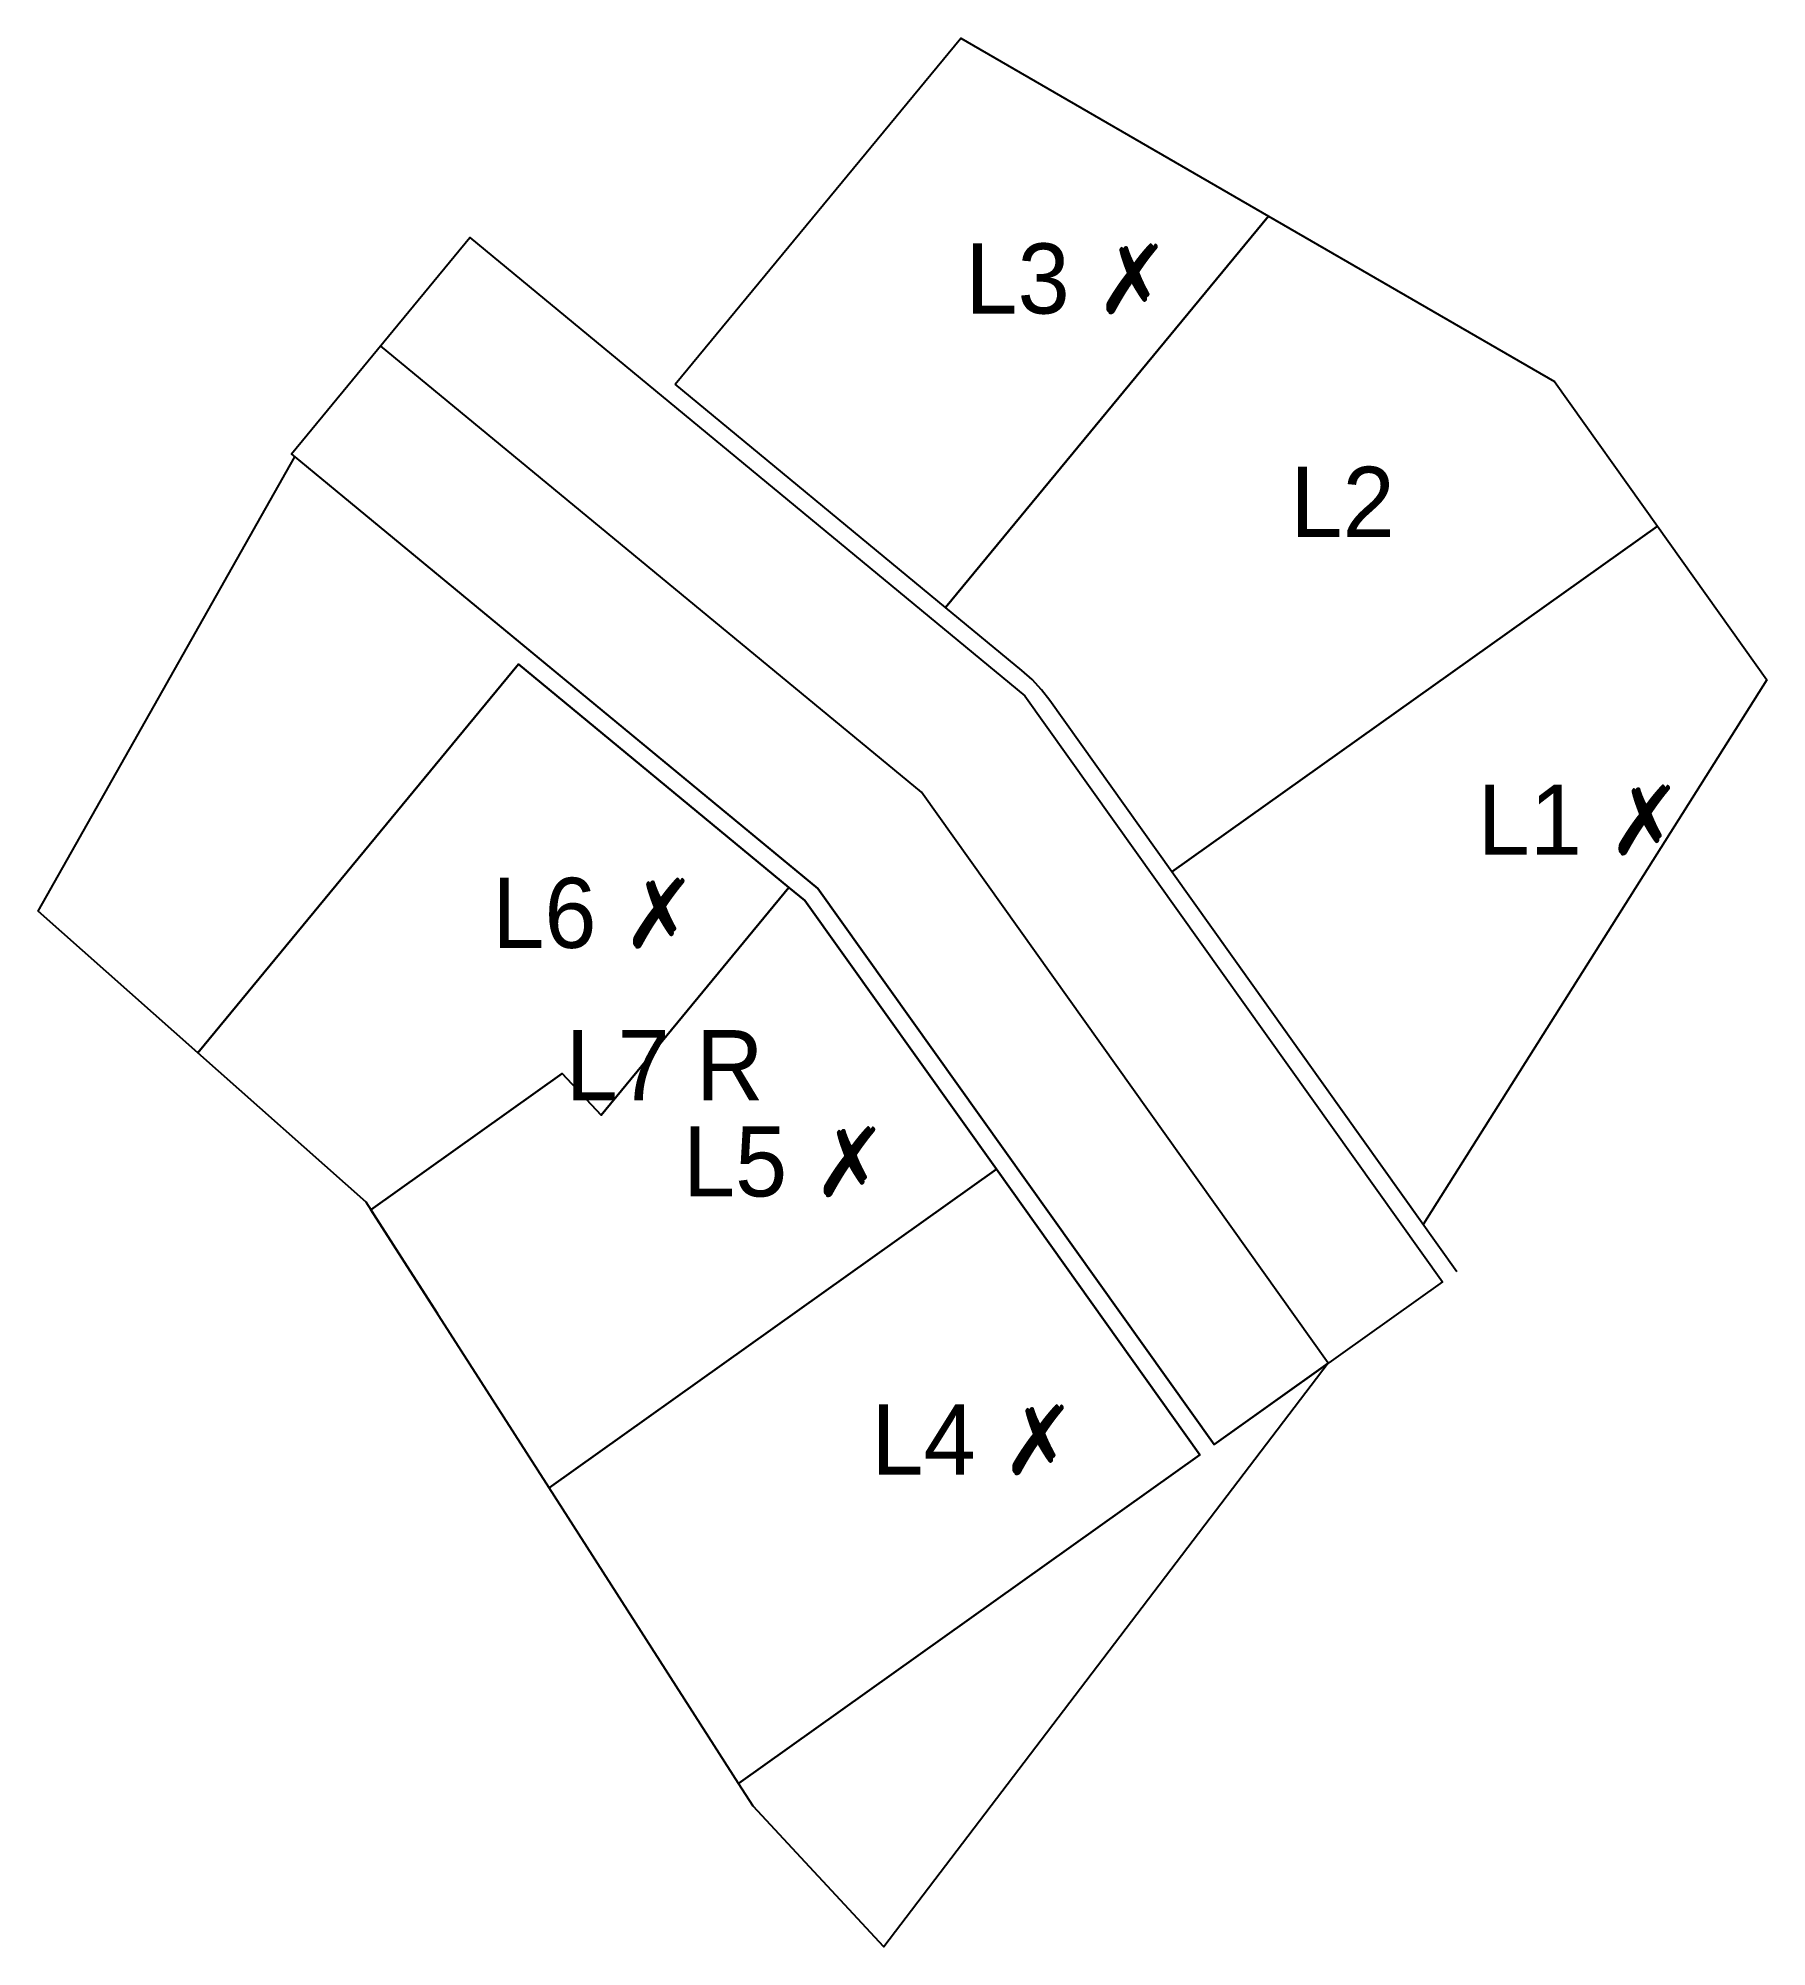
# Model space of a CAD drawing. Header units: metres. Extents: x 0 to 49.3, y -29.5 to 24.9.
import ezdxf

# ---------------------------------------------------------------- set-up
doc = ezdxf.new("R2010")
doc.units = ezdxf.units.M
for name, color, linetype in [('BUILDABLE', 2, 'Continuous'), ('FRONTAGE', 6, 'Continuous'), ('LOT_NUMBERS', 7, 'Continuous'), ('LOTS', 1, 'Continuous'), ('REMAINDER', 40, 'Continuous'), ('ROAD_CL', 3, 'Continuous'), ('ROADS', 5, 'Continuous')]:
    doc.layers.add(name, color=color, linetype=linetype)

msp = doc.modelspace()

# ---------------------------------------------------------------- linework, layer by layer
at = {"layer": 'BUILDABLE'}
for points in [[(18.169, 15.031), (26.317, 24.903), (35.093, 19.827), (25.881, 8.665), (18.169, 15.031)], [(28.859, 6.009), (28.617, 6.319), (28.349, 6.606), (28.058, 6.869), (25.881, 8.665), (35.093, 19.827), (43.248, 15.11), (46.186, 10.986), (46.186, 10.986), (46.186, 10.986), (32.34, 1.122), (28.859, 6.009)], [(32.34, 1.122), (46.186, 10.986), (49.308, 6.603), (39.506, -8.937), (32.34, 1.122)], [(21.415, 0.682), (16.054, -5.814), (14.949, -4.627), (9.492, -8.515), (11.386, -11.47), (9.353, -8.298), (4.553, -4.039), (13.703, 7.047), (21.415, 0.682)], [(21.415, 0.682), (21.872, 0.305), (27.331, -7.358), (14.574, -16.445), (9.492, -8.515), (14.949, -4.627), (16.054, -5.814), (21.415, 0.682)], [(33.133, -15.502), (19.976, -24.875), (14.574, -16.445), (27.331, -7.358), (33.133, -15.502)]]:
    msp.add_lwpolyline(points, close=True, dxfattribs=at)
at = {"layer": 'FRONTAGE'}
for points in [[(25.881, 8.665), (18.169, 15.031)], [(32.34, 1.122), (28.859, 6.009), (28.617, 6.319), (28.349, 6.606), (28.058, 6.869), (25.881, 8.665)], [(13.703, 7.047), (4.553, -4.039)], [(21.415, 0.682), (13.703, 7.047)], [(40.463, -10.28), (32.34, 1.122)], [(27.331, -7.358), (21.872, 0.305), (21.415, 0.682)], [(33.133, -15.502), (27.331, -7.358)]]:
    msp.add_lwpolyline(points, dxfattribs=at)
at = {"layer": 'LOTS'}
for points in [[(18.169, 15.031), (26.317, 24.903), (35.093, 19.827), (25.881, 8.665), (18.169, 15.031)], [(28.859, 6.009), (28.617, 6.319), (28.349, 6.606), (28.058, 6.869), (25.881, 8.665), (35.093, 19.827), (43.248, 15.11), (46.186, 10.986), (46.186, 10.986), (46.186, 10.986), (32.34, 1.122), (28.859, 6.009)], [(32.34, 1.122), (46.186, 10.986), (49.308, 6.603), (39.506, -8.937), (32.34, 1.122)], [(21.415, 0.682), (16.054, -5.814), (14.949, -4.627), (9.492, -8.515), (11.386, -11.47), (9.353, -8.298), (4.553, -4.039), (13.703, 7.047), (21.415, 0.682)], [(21.415, 0.682), (21.872, 0.305), (27.331, -7.358), (14.574, -16.445), (9.492, -8.515), (14.949, -4.627), (16.054, -5.814), (21.415, 0.682)], [(33.133, -15.502), (19.976, -24.875), (14.574, -16.445), (27.331, -7.358), (33.133, -15.502)]]:
    msp.add_lwpolyline(points, close=True, dxfattribs=at)
at = {"layer": 'REMAINDER'}
msp.add_lwpolyline([(13.703, 7.047), (4.553, -4.039), (0, 0), (7.324, 12.96), (22.241, 0.648), (33.54, -15.212), (36.798, -12.891), (24.122, -29.537), (20.395, -25.528), (19.976, -24.875), (33.133, -15.502), (27.331, -7.358), (21.872, 0.305), (21.415, 0.682), (13.703, 7.047)], close=True, dxfattribs=at)
at = {"layer": 'ROAD_CL'}
msp.add_lwpolyline([(36.798, -12.891), (25.193, 3.398), (9.769, 16.129)], dxfattribs=at)
at = {"layer": 'ROADS'}
msp.add_lwpolyline([(22.241, 0.648), (7.222, 13.044), (12.315, 19.214), (28.146, 6.148), (40.056, -10.57), (33.54, -15.212), (22.241, 0.648)], close=True, dxfattribs=at)

# ---------------------------------------------------------------- texts
at = {"layer": 'LOT_NUMBERS'}
for s, p in [('L3 ✗', (26.449, 17.048)), ('L2', (35.719, 10.678)), ('L1 ✗', (41.06, 1.612)), ('L6 ✗', (12.951, -1.045)), ('L7 R', (15.041, -5.39)), ('L5 ✗', (18.39, -8.134)), ('L4 ✗', (23.768, -16.066))]:
    msp.add_text(s, height=2, dxfattribs=at).set_placement(p)

doc.saveas('drawing.dxf')
